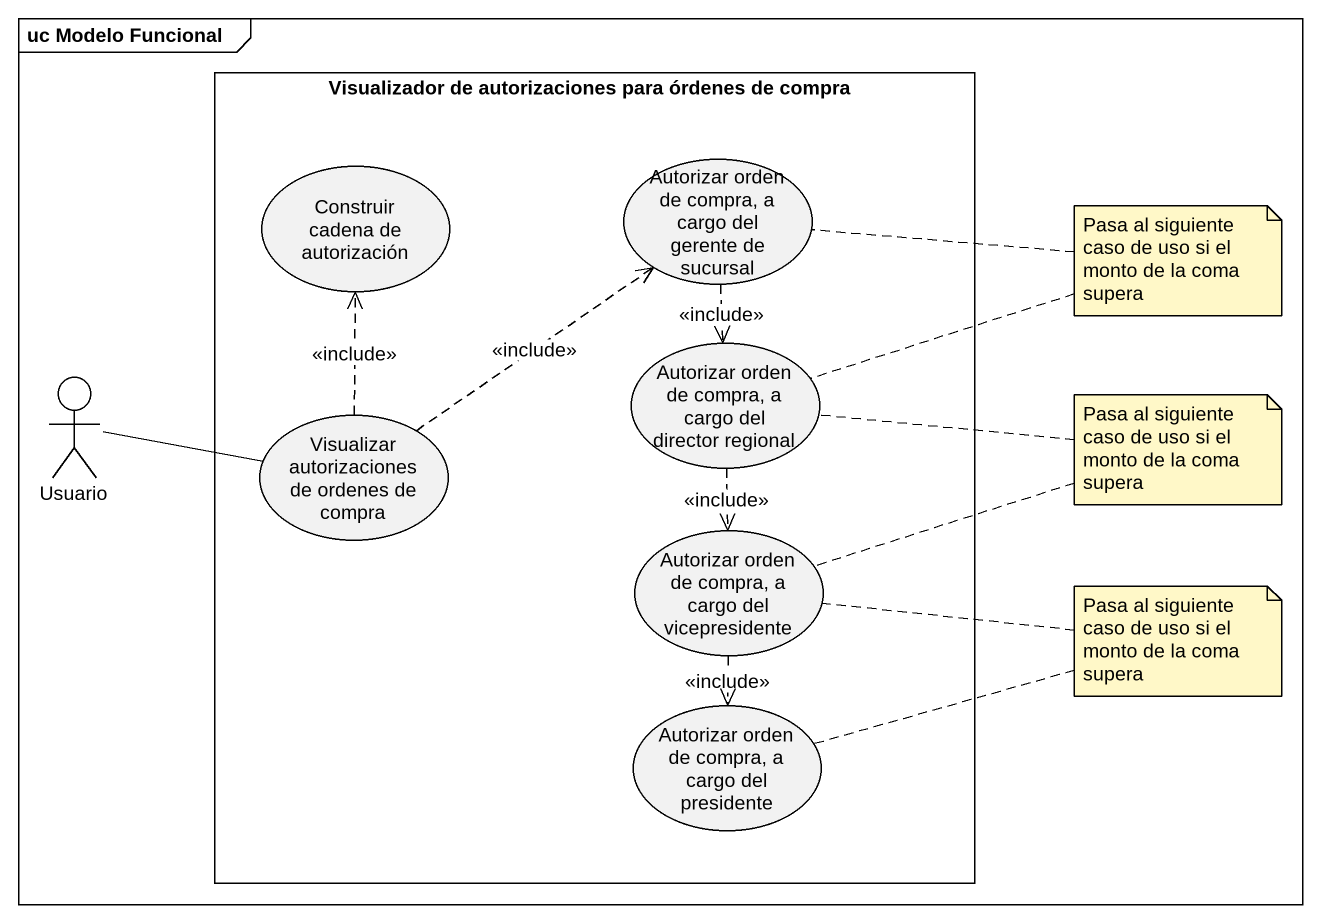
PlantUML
@startuml
mainframe uc Modelo Funcional
rectangle "Visualizador de autorizaciones para órdenes de compra" as Visualizador_de {
  usecase "Construir cadena de autorización" as Construir_cadena_de
  usecase "Autorizar orden de compra, a cargo del gerente de sucursal" as Autorizar_orden_de_compra_a
  usecase "Autorizar orden de compra, a cargo del director regional" as Autorizar_orden_de_compra_a_2
  usecase "Visualizar autorizaciones de ordenes de compra" as Visualizar_autorizaciones
  usecase "Autorizar orden de compra, a cargo del vicepresidente" as Autorizar_orden_de_compra_a_3
  usecase "Autorizar orden de compra, a cargo del presidente" as Autorizar_orden_de_compra_a_4
}
actor Usuario
Autorizar_orden_de_compra_a ..> Autorizar_orden_de_compra_a_2 : <<include>>
Usuario -right- Visualizar_autorizaciones
Autorizar_orden_de_compra_a_2 ..> Autorizar_orden_de_compra_a_3 : <<include>>
Visualizar_autorizaciones .up.> Construir_cadena_de : <<include>>
Visualizar_autorizaciones .up.> Autorizar_orden_de_compra_a : <<include>>
Autorizar_orden_de_compra_a_3 ..> Autorizar_orden_de_compra_a_4 : <<include>>
note as N1
  Pasa al siguiente caso de uso si el monto de la coma supera
end note
N1 .. Autorizar_orden_de_compra_a
N1 .. Autorizar_orden_de_compra_a_2
note as N2
  Pasa al siguiente caso de uso si el monto de la coma supera
end note
N2 .. Autorizar_orden_de_compra_a_3
N2 .. Autorizar_orden_de_compra_a_2
note as N3
  Pasa al siguiente caso de uso si el monto de la coma supera
end note
N3 .. Autorizar_orden_de_compra_a_4
N3 .. Autorizar_orden_de_compra_a_3
@enduml
